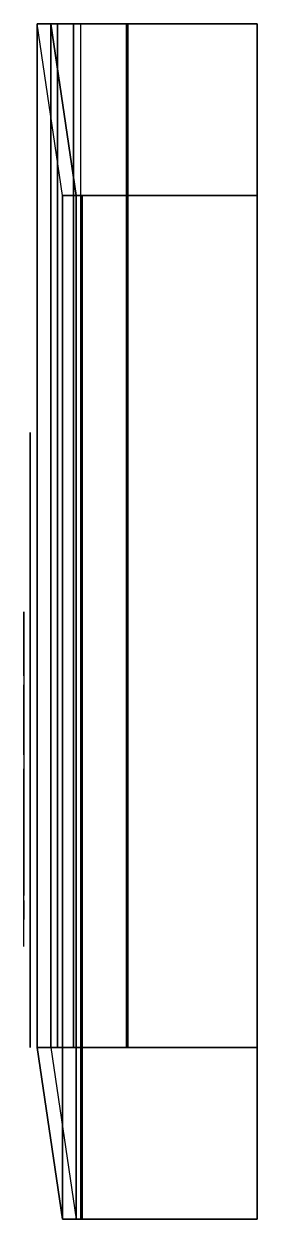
# Model space of a CAD drawing. Header units: millimetres. Extents: x -2 to 32, y -175 to 0.
import ezdxf

# ---------------------------------------------------------------- set-up
doc = ezdxf.new("R2010")
doc.units = ezdxf.units.MM
for name, color, linetype in [('ACESSORIOS', 1, 'Continuous'), ('CINZA', 9, 'Continuous'), ('PRETO', 28, 'Continuous')]:
    doc.layers.add(name, color=color, linetype=linetype)

msp = doc.modelspace()

# ---------------------------------------------------------------- linework, layer by layer
at = {"layer": 'ACESSORIOS'}
for p, q in [((0, 0, 70.1), (0, -149.97, 70.1)), ((2.01, -149.97, 70.1), (2.01, 0, 70.1)), ((3.72, -175.09, 129.29), (3.72, -25.12, 129.29)), ((5.73, -175.09, 129.29), (5.73, -25.12, 129.29)), ((3.02, -149.97, 7.67), (5.33, -149.97, 4.57)), ((5.33, -149.97, 4.57), (13.07, -149.97, 2.01)), ((6.36, -149.97, 6.29), (13.28, -149.97, 4.01))]:
    msp.add_line(p, q, dxfattribs=at)
for points in [[(0, 0, 70.1), (0, 0, 34.13), (0, -149.97, 34.13), (0, -149.97, 70.1)], [(3.72, -25.12, 129.29), (0, 0, 70.1), (0, -149.97, 70.1), (3.72, -175.09, 129.29)], [(0, 0, 70.1), (2.01, 0, 70.1), (5.73, -25.12, 129.29), (3.72, -25.12, 129.29)], [(0, 0, 34.13), (3.02, 0, 7.67), (3.02, -149.97, 7.67), (0, -149.97, 34.13)], [(3.02, 0, 7.67), (6.36, 0, 6.29), (2.01, 0, 34.13), (0, 0, 34.13)], [(0, 0, 34.13), (2.01, 0, 34.13), (2.01, 0, 70.1), (0, 0, 70.1)], [(2.01, -149.97, 70.1), (5.73, -175.09, 129.29), (5.73, -25.12, 129.29), (2.01, 0, 70.1)], [(2.01, 0, 70.1), (2.01, 0, 34.13), (2.01, -149.97, 34.13), (2.01, -149.97, 70.1)], [(6.36, -149.97, 6.29), (2.01, -149.97, 34.13), (2.01, 0, 34.13), (6.36, 0, 6.29)], [(3.02, 0, 7.67), (4.18, 0, 6.12), (5.33, 0, 4.57), (6.36, 0, 6.29)], [(3.02, 0, 7.67), (5.33, 0, 4.57), (6.36, 0, 6.29), (3.02, 0, 7.67)], [(13.07, -149.97, 2.01), (5.33, -149.97, 4.57), (5.33, 0, 4.57), (13.07, 0, 2.01)], [(5.33, 0, 4.57), (13.07, 0, 2.01), (13.28, 0, 4.01), (6.36, 0, 6.29)], [(6.36, -149.97, 6.29), (13.28, -149.97, 4.01), (13.28, 0, 4.01), (6.36, 0, 6.29)], [(32.16, 0), (13.07, 0, 2.01), (13.28, 0, 4.01), (32.16, 0, 2.02)], [(32.16, -149.97), (13.07, -149.97, 2.01), (13.07, 0, 2.01), (32.16, 0)], [(32.16, 0, 2.02), (13.28, 0, 4.01), (13.28, -149.97, 4.01), (32.16, -149.97, 2.02)], [(32.16, -149.97, 2.02), (32.16, 0, 2.02), (32.16, 0), (32.16, -149.97)], [(3.02, 0, 7.67), (5.33, 0, 4.57), (5.33, -149.97, 4.57), (3.02, -149.97, 7.67)], [(3.72, -25.12, 139.32), (3.72, -25.12, 129.29), (3.72, -175.09, 129.29), (3.72, -175.09, 139.32)], [(3.72, -25.12, 139.32), (5.73, -25.12, 139.32), (5.73, -25.12, 129.29), (3.72, -25.12, 129.29)], [(3.72, -25.12, 139.32), (6.37, -25.12, 142.31), (6.37, -175.09, 142.31), (3.72, -175.09, 139.32)], [(3.72, -25.12, 139.32), (5.73, -25.12, 139.32), (5.04, -25.12, 140.82), (3.72, -25.12, 139.32)], [(5.73, -25.12, 139.32), (6.61, -25.12, 140.32), (6.37, -25.12, 142.31), (5.04, -25.12, 140.82)], [(5.73, -25.12, 139.32), (5.73, -175.09, 139.32), (5.73, -175.09, 129.29), (5.73, -25.12, 129.29)], [(5.73, -175.09, 129.29), (5.73, -175.09, 139.32), (5.73, -25.12, 139.32), (5.73, -25.12, 129.29)], [(5.73, -175.09, 139.32), (6.61, -175.09, 140.32), (6.61, -25.12, 140.32), (5.73, -25.12, 139.32)], [(32.16, -175.09, 145.48), (32.16, -25.12, 145.48), (6.37, -25.12, 142.31), (6.37, -175.09, 142.31)], [(6.61, -25.12, 140.32), (6.37, -25.12, 142.31), (32.16, -25.12, 145.48), (32.16, -25.12, 143.45)], [(6.61, -175.09, 140.32), (32.16, -175.09, 143.45), (32.16, -25.12, 143.45), (6.61, -25.12, 140.32)], [(32.16, -25.12, 145.48), (32.16, -25.12, 143.45), (32.16, -175.09, 143.45), (32.16, -175.09, 145.48)], [(0, -149.97, 70.1), (2.01, -149.97, 70.1), (5.73, -175.09, 129.29), (3.72, -175.09, 129.29)], [(3.02, -149.97, 7.67), (6.36, -149.97, 6.29), (2.01, -149.97, 34.13), (0, -149.97, 34.13)], [(0, -149.97, 34.13), (2.01, -149.97, 34.13), (2.01, -149.97, 70.1), (0, -149.97, 70.1)], [(3.02, -149.97, 7.67), (5.33, -149.97, 4.57), (6.36, -149.97, 6.29), (3.02, -149.97, 7.67)], [(5.33, -149.97, 4.57), (6.36, -149.97, 6.29), (13.28, -149.97, 4.01), (13.07, -149.97, 2.01)], [(32.16, -149.97), (13.07, -149.97, 2.01), (13.28, -149.97, 4.01), (32.16, -149.97, 2.02)], [(3.72, -175.09, 139.32), (5.73, -175.09, 139.32), (5.73, -175.09, 129.29), (3.72, -175.09, 129.29)], [(3.72, -175.09, 139.32), (5.73, -175.09, 139.32), (5.04, -175.09, 140.82), (3.72, -175.09, 139.32)], [(5.04, -175.09, 140.82), (5.73, -175.09, 139.32), (6.61, -175.09, 140.32), (6.37, -175.09, 142.31)], [(6.37, -175.09, 142.31), (6.61, -175.09, 140.32), (32.16, -175.09, 143.45), (32.16, -175.09, 145.48)]]:
    msp.add_3dface(points, dxfattribs=at)
at = {"layer": 'CINZA'}
for points in [[(-1.91, -90.62, 59.23), (-1.91, -94.54, 59.23), (-1.91, -90.08, 45.17), (-1.91, -86.14, 45.17)], [(-1.91, -103.15, 59.23), (-1.91, -107.07, 59.23), (-1.91, -102.6, 45.17), (-1.91, -98.66, 45.17)], [(-1.91, -113.97, 55.41), (-1.91, -117.89, 55.41), (-1.91, -114.64, 45.17), (-1.91, -110.7, 45.17)], [(-1.91, -118.89, 55.41), (-1.91, -122.83, 55.41), (-1.91, -119.57, 45.17), (-1.91, -115.63, 45.17)]]:
    msp.add_3dface(points, dxfattribs=at)
for points, invisible_edges in [([(-1.91, -91.41, 49.38), (-1.91, -91.85, 49.38), (-1.91, -91.24, 45.4), (-1.91, -90.33, 45.96)], 3), ([(-1.91, -93.21, 48.09), (-1.91, -91.85, 49.38), (-1.91, -91.24, 45.4), (-1.91, -94.46, 44.76)], 10), ([(-1.91, -93.04, 51.99), (-1.91, -91.85, 49.38), (-1.91, -91.41, 49.38), (-1.91, -93.13, 54.75)], 10), ([(-1.91, -93.13, 54.75), (-1.91, -96.83, 55.53), (-1.91, -94.88, 52.41), (-1.91, -93.04, 51.99)], 10), ([(-1.91, -94.26, 48.58), (-1.91, -93.21, 48.09), (-1.91, -94.46, 44.76), (-1.91, -97.24, 46.47)], 10), ([(-1.91, -95.06, 49.53), (-1.91, -94.26, 48.58), (-1.91, -97.24, 46.47), (-1.91, -98.94, 49.2)], 10), ([(-1.91, -94.88, 52.41), (-1.91, -95.53, 50.99), (-1.91, -99.84, 52.7), (-1.91, -96.83, 55.53)], 10), ([(-1.91, -95.53, 50.99), (-1.91, -95.06, 49.53), (-1.91, -98.94, 49.2), (-1.91, -99.84, 52.7)], 10), ([(-1.91, -105, 48.49), (-1.91, -105.21, 46.28), (-1.91, -109.53, 48.07), (-1.91, -109.13, 49.03)], 10), ([(-1.91, -107.34, 55.41), (-1.91, -111.26, 55.41), (-1.91, -109.13, 49.03), (-1.91, -105, 48.49)], 4), ([(-1.91, -105.21, 46.28), (-1.91, -108.01, 45.24), (-1.91, -110.6, 48.07), (-1.91, -109.53, 48.07)], 10), ([(-1.91, -108.01, 45.24), (-1.91, -111.07, 46.34), (-1.91, -111.92, 49), (-1.91, -110.6, 48.07)], 10), ([(-1.91, -122.45, 54.25), (-1.91, -124.07, 55.17), (-1.91, -122.8, 52.45), (-1.91, -121.58, 51.47)], 10), ([(-1.91, -124.49, 51.47), (-1.91, -128.43, 51.47), (-1.91, -126.3, 45.17), (-1.91, -122.36, 45.17)], 1), ([(-1.91, -124.07, 55.17), (-1.91, -127.7, 55.31), (-1.91, -124.45, 52.01), (-1.91, -122.8, 52.45)], 10), ([(-1.91, -124.45, 52.01), (-1.91, -124.49, 51.47), (-1.91, -129.07, 54.03), (-1.91, -127.7, 55.31)], 10), ([(-1.91, -128.43, 51.47), (-1.91, -129.93, 52.53), (-1.91, -131.39, 55.33), (-1.91, -124.49, 51.47)], 10), ([(-1.91, -131.1, 51.09), (-1.91, -135.16, 51.47), (-1.91, -133.02, 45.17), (-1.91, -129.1, 45.17)], 1), ([(-1.91, -129.93, 52.53), (-1.91, -131.18, 52.01), (-1.91, -134.62, 54.9), (-1.91, -131.39, 55.33)], 10), ([(-1.91, -131.18, 52.01), (-1.91, -131.1, 51.09), (-1.91, -135.16, 51.47), (-1.91, -134.62, 54.9)], 10)]:
    msp.add_3dface(points, dxfattribs=dict(at, invisible_edges=invisible_edges))
at = {"layer": 'PRETO'}
for points in [[(-1, -149.97, 64.24), (-1, -149.97, 34.13), (-1, -59.84, 34.13), (-1, -59.84, 64.24)], [(0, -149.97, 64.24), (0, -149.97, 34.13), (0, -59.84, 34.13), (0, -59.84, 64.24)]]:
    msp.add_3dface(points, dxfattribs=at)

doc.saveas('drawing.dxf')
